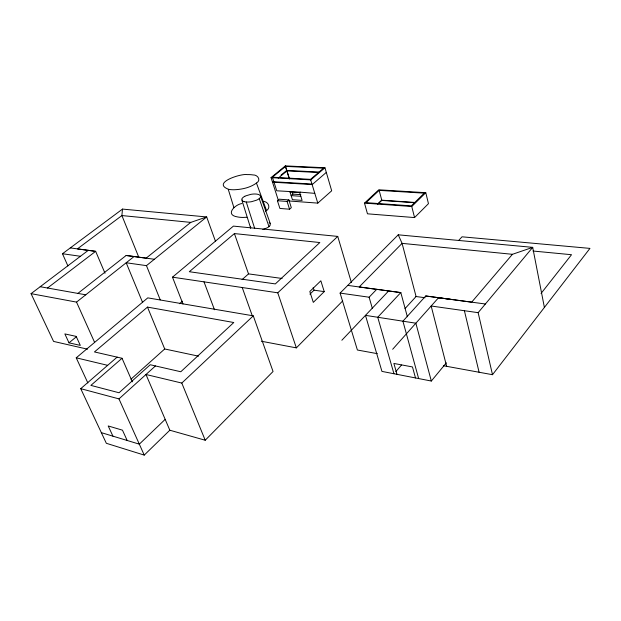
<?xml version="1.0" encoding="UTF-8"?>
<svg xmlns="http://www.w3.org/2000/svg" width="621" height="621" viewBox="0 0 621 621"><rect width="100%" height="100%" fill="white"/><g stroke="black" fill="none" stroke-linecap="round" stroke-linejoin="round"><path stroke-width="0.93" d="M215.541 241.484L206.677 216.946L122.492 209.091L121.902 215.557L138.693 256.993M250.581 226.867L250.674 228.132M443.41 365.73L492.5 374.704L589.95 248.392L462.024 236.811L458.748 240.358M541.062 293.446L571.522 254.711L532.989 251.024M431.323 381.038L415.868 323.199L365.474 315.359L381.938 371.397L431.323 381.038L446.336 362.85M492.5 374.704L478.139 312.666L532.702 247.36L398.24 234.816L340.098 293.096L357.401 350.019L377.327 353.66M544.392 307.442L532.702 247.36L512.426 254.307L471.681 302.163L425.765 295.938L402.92 321.189L418.639 378.562M395.833 371.575L401.492 365.055M451.607 299.485L425.703 296.007M392.674 349.266L438.589 297.669M405.024 308.606L416.078 296.52L402.082 243.362L398.24 234.816M407.36 316.764L400.809 292.561L377.731 317.261L393.955 373.749M341.861 340.246L388.661 290.923M340.098 293.096L369.115 297.211L376.722 289.308L400.739 292.638M205.225 440.235L181.798 383.064L145.974 374.494L169.828 430.221L205.225 440.235L273.054 371.49L253.283 315.841L147.775 297.87L76.22 357.82L87.864 382.947M261.34 341.232L296.357 347.876L342.676 300.937M414.564 217.575L428.459 203.657L425.781 192.689L378.779 189.809L364.496 203.106L367.469 213.818L414.564 217.575L411.762 206.514L425.781 192.689M324.232 291.622L313.302 302.38L309.817 291.497L320.847 280.801L324.232 291.622L314.04 290.17L309.933 294.168M132.335 381.822L122.034 358.27L117.121 357.137L80.73 388.668L106.338 443.293L144.243 455.1L169.828 430.221M165.178 419.361L139.321 444.155L101.339 432.643M377.576 204.255L381.62 200.428L414.122 202.671M377.653 204.076L381.775 200.179L415.247 202.485M181.798 383.064L253.283 315.841M182.985 304.003L172.483 277.168L277.766 292.809L337.739 236.407L351.393 282.508M379.152 190.375L365.994 202.648L411.319 205.885L424.244 193.162L379.152 190.375L381.775 200.179M265.547 211.171C271.61 208.384 268.544 201.018 262.489 201.32M80.73 388.668L118.976 398.892L155.452 365.94L180.804 371.754L233.783 322.516L147.472 307.1L94.454 351.936L117.121 357.137M130.961 379.198L164.705 348.971L198.518 356.159M242.097 279.636L248.516 273.884L282.113 278.472M241.856 203.533C234.854 204.573 224.755 214.843 237.323 216.884A28.745 11.706 -18.4 0 0 243.261 217.428L246.847 217.257M256.457 183.063C261.55 180.191 257.614 174.524 252.84 174.92A27.712 10.782 -18.8 0 0 247.259 174.61C241.049 173.313 211.086 183.001 228.8 189.366A27.332 10.487 -18.5 0 0 234.396 189.754C242.097 189.389 250.131 187.682 256.457 183.063L266.494 210.434M288.881 200.963L317.797 203.114L331.684 190.794L324.954 167.755L285.326 165.9L271.043 177.629L278.286 200.172M122.034 358.27L90.891 385.393L119.046 392.759L150.235 364.737L155.452 365.94M289.549 209.215L291.319 207.678L288.866 199.908L279.202 199.194L277.416 200.715L279.9 208.439L289.549 209.215L287.081 201.437L288.866 199.908M179.539 303.723L182.458 301.193M326.312 172.405L312.208 184.577L272.503 182.178M299.702 192.634L302.101 200.397L292.421 199.69L289.999 191.982L299.702 192.634L300.261 192.153L314.738 193.348M300.812 194.668L292.887 194.117L291.14 195.615L300.828 196.298M323.572 168.19L310.523 179.36L272.394 177.202L271.043 177.629L310.795 179.888L324.954 167.755L323.572 168.19L285.551 166.389L272.394 177.202L276.749 190.794L300.261 192.153M289.999 191.982L290.558 191.509M234.412 233.574L189.312 271.719L275.328 283.913L319.838 242.539L234.412 233.574L248.516 273.884M172.483 277.168L233.426 226.106L337.739 236.407M278.224 178.142L286.964 170.907L319.241 172.545M281.041 175.122L286.731 170.41L319.559 172.071M68.993 342.831L80.303 345.392L76.181 336.388L64.863 333.919L68.993 342.831L76.329 336.807M142.651 302.598L126.195 262.768L146.463 265.641L206.677 216.946L190.756 222.388L146.137 258.165L126.179 255.456L77.881 293.407M87.507 349.173L53.577 341.418L31.05 293.655L76.53 302.109L134.082 256.52L126.11 255.51M47.522 288.02L95.657 251.326L105.011 273.248M31.05 293.655L88.291 250.333L95.587 251.381M67.891 265.92L62.473 253.733L122.492 209.091M262.838 229.522L267.255 227.806A6.839 2.919 -18.5 0 0 269.002 226.618A6.839 2.919 -18.5 0 0 270.081 225.361L270.298 223.638L260.44 195.995L259.594 195.025A12.49 5.03 -18.6 0 0 258.297 194.443A14.112 5.69 -18.6 0 0 255.922 194.039A14.112 5.69 -18.6 0 0 253.042 194.07A12.482 5.022 -18.6 0 0 250.674 194.389L245.761 195.863A6.784 2.717 -18.6 0 0 244.705 196.368M273.853 181.759L311.936 184.041M364.496 203.106L411.762 206.514M277.416 200.715L287.081 201.437M190.756 222.388L121.902 215.557L77.408 248.881L95.657 251.326M512.426 254.307L402.082 243.362L359.186 286.964L400.809 292.561M134.035 256.558L154.35 259.26M438.527 297.746L485.381 303.995M347.776 285.396L376.675 289.363M70.305 247.903L88.236 250.372M415.558 296.45L425.137 297.754M62.473 253.733L80.435 256.279M478.139 312.666L431.168 306.006L446.631 366.32M40.21 286.723L85.76 294.804M76.22 357.82L107.658 365.334M269.149 222.388L270.298 223.638M310.795 179.888L310.523 179.36L317.797 203.114M112.929 436.152L108.209 425.959L122.469 430.167L127.165 440.468M76.53 302.109L94.516 342.171M118.976 398.892L144.243 455.1M147.472 307.1L164.705 348.971M146.463 265.641L160.234 299.827M244.767 196.321A6.249 2.5 -18.6 0 0 242.011 198.681A6.784 2.717 -18.6 0 0 241.841 199.062L242.64 200.987A12.42 4.976 -18.5 0 0 243.913 201.584M204.006 281.849L214.486 309.763M242.229 287.531L252.266 315.747M260.44 195.995L260.471 196.935A6.815 2.74 -18.5 0 1 260.323 197.323A6.28 2.531 -18.5 0 1 259.229 198.611L269.002 226.618M277.766 292.809L296.357 347.876M313.186 287.484L314.04 290.17M246.265 202.004L254.703 228.489M241.841 200.009L250.589 227.93M289.487 178.98L285.326 165.9L289.239 178.444M292.087 191.563L292.887 194.117M228.28 189.397L233.931 207.709M369.115 297.211L372.305 308.257M396.99 374.339L393.877 363.448L412.468 366.941L415.503 377.948M464.399 310.717L479.094 372.251M243.937 201.584A14.019 5.612 -18.4 0 0 249.176 201.988A12.428 4.976 -18.5 0 0 251.567 201.678L256.566 200.179A6.815 2.74 -18.5 0 0 257.63 199.659A6.28 2.531 -18.5 0 0 259.229 198.611"/></g></svg>
